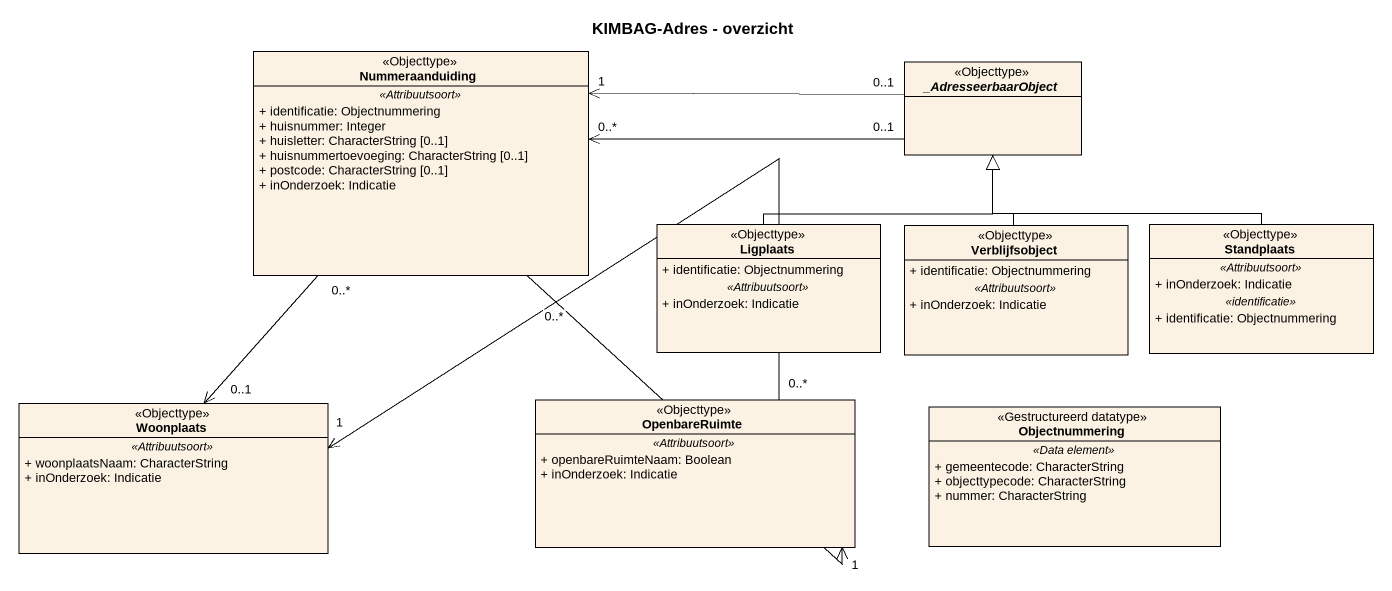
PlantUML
@startuml
title KIMBAG-Adres - overzicht
hide circle
hide empty members
skinparam classAttributeIconSize 0
class Nummeraanduiding <<Objecttype>> {
  .. <<Attribuutsoort>> ..
  + identificatie: Objectnummering
  + huisnummer: Integer
  + huisletter: CharacterString [0..1]
  + huisnummertoevoeging: CharacterString [0..1]
  + postcode: CharacterString [0..1]
  + inOnderzoek: Indicatie
}
abstract class "_AdresseerbaarObject" as AdresseerbaarObject <<Objecttype>>
class Ligplaats <<Objecttype>> {
  + identificatie: Objectnummering
  .. <<Attribuutsoort>> ..
  + inOnderzoek: Indicatie
}
class Verblijfsobject <<Objecttype>> {
  + identificatie: Objectnummering
  .. <<Attribuutsoort>> ..
  + inOnderzoek: Indicatie
}
class Standplaats <<Objecttype>> {
  .. <<Attribuutsoort>> ..
  + inOnderzoek: Indicatie
  .. <<identificatie>> ..
  + identificatie: Objectnummering
}
class Woonplaats <<Objecttype>> {
  .. <<Attribuutsoort>> ..
  + woonplaatsNaam: CharacterString
  + inOnderzoek: Indicatie
}
class OpenbareRuimte <<Objecttype>> #FCF2E3 {
  .. <<Attribuutsoort>> ..
  + openbareRuimteNaam: Boolean
  + inOnderzoek: Indicatie
}
class Objectnummering <<Gestructureerd datatype>> {
  .. <<Data element>> ..
  + gemeentecode: CharacterString
  + objecttypecode: CharacterString
  + nummer: CharacterString
}
Nummeraanduiding "0..*" --> "0..1" Woonplaats
Nummeraanduiding "0..*" --> "1" OpenbareRuimte
AdresseerbaarObject "0..1" -left-> "0..*" Nummeraanduiding
AdresseerbaarObject "0..1" -left-> "1" Nummeraanduiding
Ligplaats -up-|> AdresseerbaarObject
Verblijfsobject -up-|> AdresseerbaarObject
Standplaats -up-|> AdresseerbaarObject
OpenbareRuimte "0..*" -left-> "1" Woonplaats
@enduml
